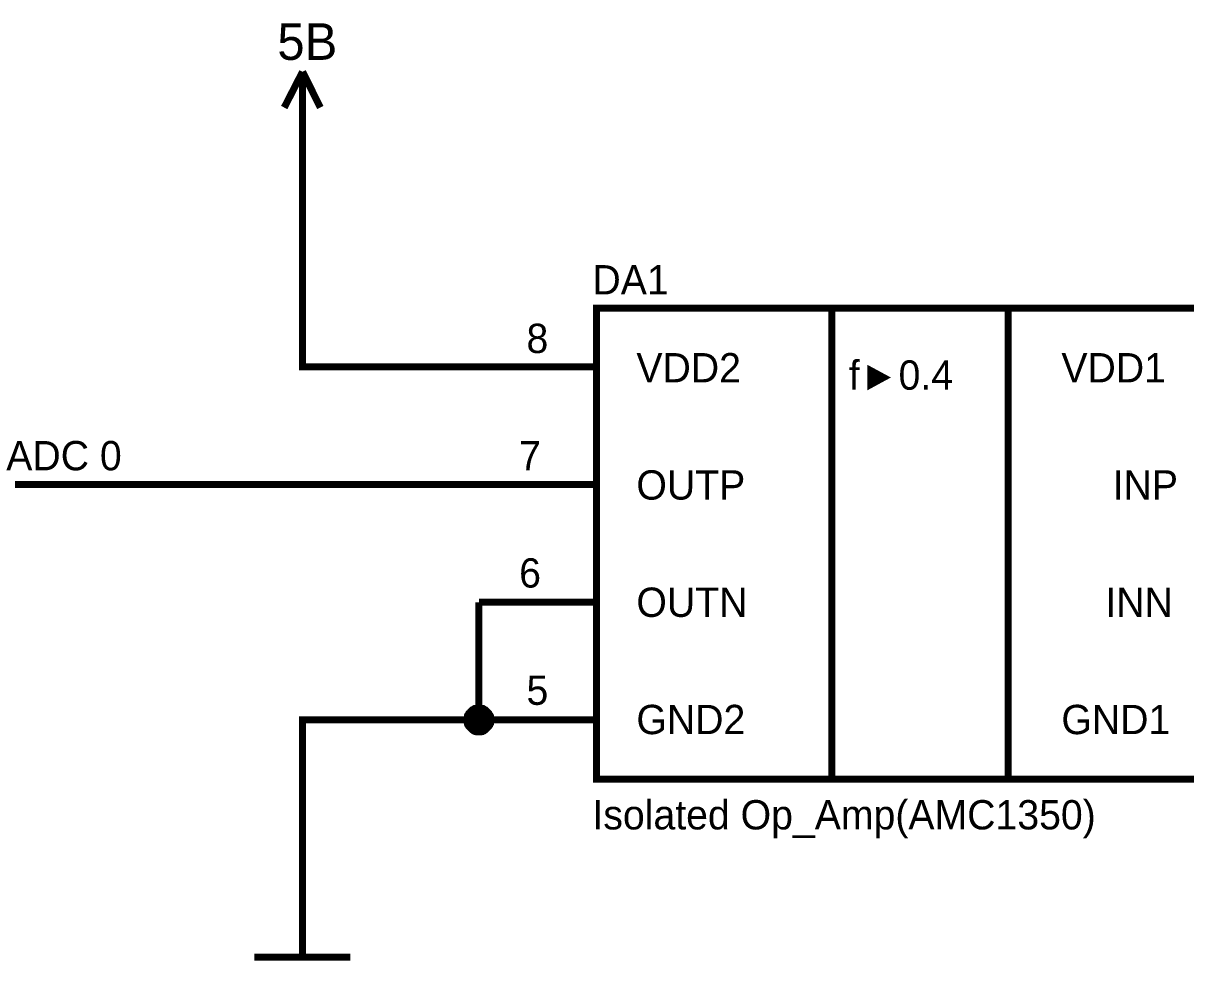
# Model space of a CAD drawing. Header units: millimetres. Extents: x 0 to 567, y 0 to 399.
# Drawn here: x 405.62 to 455, y 312.26 to 352.08 of the extents above; entities that cross this region are included whole.
import ezdxf

# ---------------------------------------------------------------- set-up
doc = ezdxf.new("R2010")
doc.units = ezdxf.units.MM
doc.layers.add('Sheet', color=255, linetype='Continuous')

msp = doc.modelspace()

# ---------------------------------------------------------------- linework, layer by layer
at = {"layer": 'Sheet'}
for points, const_width in [([(417.482, 350.022), (416.704, 348.504)], 0.3), ([(417.482, 350.022), (418.24, 348.504)], 0.3), ([(417.482, 347.493), (417.482, 350.022)], 0.3), ([(424.971, 337.492), (417.482, 337.492), (417.482, 347.493), (417.482, 347.493)], 0.3), ([(429.97, 337.492), (424.971, 337.492)], 0.3), ([(424.971, 332.492), (399.976, 332.492)], 0.3), ([(429.97, 332.492), (424.971, 332.492)], 0.3), ([(417.482, 317.491), (417.482, 322.491), (424.971, 322.491), (424.971, 327.491)], 0.3), ([(429.97, 327.491), (424.971, 327.491)], 0.3), ([(424.465, 322.491), (424.465, 322.511), (424.465, 322.55), (424.465, 322.569), (424.484, 322.588), (424.484, 322.608), (424.484, 322.647), (424.504, 322.666), (424.504, 322.686), (424.523, 322.705), (424.523, 322.725), (424.543, 322.744), (424.562, 322.764), (424.562, 322.783), (424.582, 322.802), (424.601, 322.822), (424.62, 322.841), (424.64, 322.861), (424.659, 322.88), (424.679, 322.9), (424.698, 322.9), (424.718, 322.919), (424.737, 322.939), (424.757, 322.939), (424.776, 322.958), (424.796, 322.958), (424.815, 322.978), (424.854, 322.978), (424.873, 322.978), (424.893, 322.997), (424.912, 322.997), (424.951, 322.997), (424.971, 322.997)], 0.3), ([(424.465, 322.491), (424.465, 322.511), (424.465, 322.55), (424.465, 322.569), (424.484, 322.588), (424.484, 322.608), (424.484, 322.647), (424.504, 322.666), (424.504, 322.686), (424.523, 322.705), (424.523, 322.725), (424.543, 322.744), (424.562, 322.764), (424.562, 322.783), (424.582, 322.802), (424.601, 322.822), (424.62, 322.841), (424.64, 322.861), (424.659, 322.88), (424.679, 322.9), (424.698, 322.9), (424.718, 322.919), (424.737, 322.939), (424.757, 322.939), (424.776, 322.958), (424.796, 322.958), (424.815, 322.978), (424.854, 322.978), (424.873, 322.978), (424.893, 322.997), (424.912, 322.997), (424.951, 322.997), (424.971, 322.997)], 0.3), ([(424.465, 322.491), (424.465, 322.511), (424.465, 322.55), (424.465, 322.569), (424.484, 322.588), (424.484, 322.608), (424.484, 322.647), (424.504, 322.666), (424.504, 322.686), (424.523, 322.705), (424.523, 322.725), (424.543, 322.744), (424.562, 322.764), (424.562, 322.783), (424.582, 322.802), (424.601, 322.822), (424.62, 322.841), (424.64, 322.861), (424.659, 322.88), (424.679, 322.9), (424.698, 322.9), (424.718, 322.919), (424.737, 322.939), (424.757, 322.939), (424.776, 322.958), (424.796, 322.958), (424.815, 322.978), (424.854, 322.978), (424.873, 322.978), (424.893, 322.997), (424.912, 322.997), (424.951, 322.997), (424.971, 322.997)], 0.3), ([(424.465, 322.491), (424.465, 322.511), (424.465, 322.55), (424.465, 322.569), (424.484, 322.588), (424.484, 322.608), (424.484, 322.647), (424.504, 322.666), (424.504, 322.686), (424.523, 322.705), (424.523, 322.725), (424.543, 322.744), (424.562, 322.764), (424.562, 322.783), (424.582, 322.802), (424.601, 322.822), (424.62, 322.841), (424.64, 322.861), (424.659, 322.88), (424.679, 322.9), (424.698, 322.9), (424.718, 322.919), (424.737, 322.939), (424.757, 322.939), (424.776, 322.958), (424.796, 322.958), (424.815, 322.978), (424.854, 322.978), (424.873, 322.978), (424.893, 322.997), (424.912, 322.997), (424.951, 322.997), (424.971, 322.997)], 0.3), ([(424.465, 322.491), (424.465, 322.511), (424.465, 322.55), (424.465, 322.569), (424.484, 322.588), (424.484, 322.608), (424.484, 322.647), (424.504, 322.666), (424.504, 322.686), (424.523, 322.705), (424.523, 322.725), (424.543, 322.744), (424.562, 322.764), (424.562, 322.783), (424.582, 322.802), (424.601, 322.822), (424.62, 322.841), (424.64, 322.861), (424.659, 322.88), (424.679, 322.9), (424.698, 322.9), (424.718, 322.919), (424.737, 322.939), (424.757, 322.939), (424.776, 322.958), (424.796, 322.958), (424.815, 322.978), (424.854, 322.978), (424.873, 322.978), (424.893, 322.997), (424.912, 322.997), (424.951, 322.997), (424.971, 322.997)], 0.3), ([(424.465, 322.491), (424.465, 322.511), (424.465, 322.55), (424.465, 322.569), (424.484, 322.588), (424.484, 322.608), (424.484, 322.647), (424.504, 322.666), (424.504, 322.686), (424.523, 322.705), (424.523, 322.725), (424.543, 322.744), (424.562, 322.764), (424.562, 322.783), (424.582, 322.802), (424.601, 322.822), (424.62, 322.841), (424.64, 322.861), (424.659, 322.88), (424.679, 322.9), (424.698, 322.9), (424.718, 322.919), (424.737, 322.939), (424.757, 322.939), (424.776, 322.958), (424.796, 322.958), (424.815, 322.978), (424.854, 322.978), (424.873, 322.978), (424.893, 322.997), (424.912, 322.997), (424.951, 322.997), (424.971, 322.997)], 0.0991), ([(424.465, 322.491), (424.465, 322.511), (424.465, 322.55), (424.465, 322.569), (424.484, 322.588), (424.484, 322.608), (424.484, 322.647), (424.504, 322.666), (424.504, 322.686), (424.523, 322.705), (424.523, 322.725), (424.543, 322.744), (424.562, 322.764), (424.562, 322.783), (424.582, 322.802), (424.601, 322.822), (424.62, 322.841), (424.64, 322.861), (424.659, 322.88), (424.679, 322.9), (424.698, 322.9), (424.718, 322.919), (424.737, 322.939), (424.757, 322.939), (424.776, 322.958), (424.796, 322.958), (424.815, 322.978), (424.854, 322.978), (424.873, 322.978), (424.893, 322.997), (424.912, 322.997), (424.951, 322.997), (424.971, 322.997)], 0.0991), ([(424.465, 322.491), (424.465, 322.511), (424.465, 322.55), (424.465, 322.569), (424.484, 322.588), (424.484, 322.608), (424.484, 322.647), (424.504, 322.666), (424.504, 322.686), (424.523, 322.705), (424.523, 322.725), (424.543, 322.744), (424.562, 322.764), (424.562, 322.783), (424.582, 322.802), (424.601, 322.822), (424.62, 322.841), (424.64, 322.861), (424.659, 322.88), (424.679, 322.9), (424.698, 322.9), (424.718, 322.919), (424.737, 322.939), (424.757, 322.939), (424.776, 322.958), (424.796, 322.958), (424.815, 322.978), (424.854, 322.978), (424.873, 322.978), (424.893, 322.997), (424.912, 322.997), (424.951, 322.997), (424.971, 322.997)], 0.0991), ([(424.465, 322.491), (424.465, 322.511), (424.465, 322.55), (424.465, 322.569), (424.484, 322.588), (424.484, 322.608), (424.484, 322.647), (424.504, 322.666), (424.504, 322.686), (424.523, 322.705), (424.523, 322.725), (424.543, 322.744), (424.562, 322.764), (424.562, 322.783), (424.582, 322.802), (424.601, 322.822), (424.62, 322.841), (424.64, 322.861), (424.659, 322.88), (424.679, 322.9), (424.698, 322.9), (424.718, 322.919), (424.737, 322.939), (424.757, 322.939), (424.776, 322.958), (424.796, 322.958), (424.815, 322.978), (424.854, 322.978), (424.873, 322.978), (424.893, 322.997), (424.912, 322.997), (424.951, 322.997), (424.971, 322.997)], 0.0991), ([(424.465, 322.491), (424.465, 322.511), (424.465, 322.55), (424.465, 322.569), (424.484, 322.588), (424.484, 322.608), (424.484, 322.647), (424.504, 322.666), (424.504, 322.686), (424.523, 322.705), (424.523, 322.725), (424.543, 322.744), (424.562, 322.764), (424.562, 322.783), (424.582, 322.802), (424.601, 322.822), (424.62, 322.841), (424.64, 322.861), (424.659, 322.88), (424.679, 322.9), (424.698, 322.9), (424.718, 322.919), (424.737, 322.939), (424.757, 322.939), (424.776, 322.958), (424.796, 322.958), (424.815, 322.978), (424.854, 322.978), (424.873, 322.978), (424.893, 322.997), (424.912, 322.997), (424.951, 322.997), (424.971, 322.997)], 0.0991), ([(424.971, 322.997), (424.971, 322.997)], 0.3), ([(424.971, 322.997), (424.99, 322.997), (425.029, 322.997), (425.048, 322.997), (425.068, 322.978), (425.087, 322.978), (425.126, 322.978), (425.146, 322.958), (425.165, 322.958), (425.185, 322.939), (425.204, 322.939), (425.223, 322.919), (425.243, 322.9), (425.262, 322.9), (425.282, 322.88), (425.301, 322.861), (425.321, 322.841), (425.34, 322.822), (425.36, 322.802), (425.379, 322.783), (425.379, 322.764), (425.399, 322.744), (425.418, 322.725), (425.418, 322.705), (425.437, 322.686), (425.437, 322.666), (425.457, 322.647), (425.457, 322.608), (425.457, 322.588), (425.476, 322.569), (425.476, 322.55), (425.476, 322.511), (425.476, 322.491)], 0.3), ([(424.971, 322.997), (424.971, 322.997)], 0.3), ([(424.971, 322.997), (424.99, 322.997), (425.029, 322.997), (425.048, 322.997), (425.068, 322.978), (425.087, 322.978), (425.126, 322.978), (425.146, 322.958), (425.165, 322.958), (425.185, 322.939), (425.204, 322.939), (425.223, 322.919), (425.243, 322.9), (425.262, 322.9), (425.282, 322.88), (425.301, 322.861), (425.321, 322.841), (425.34, 322.822), (425.36, 322.802), (425.379, 322.783), (425.379, 322.764), (425.399, 322.744), (425.418, 322.725), (425.418, 322.705), (425.437, 322.686), (425.437, 322.666), (425.457, 322.647), (425.457, 322.608), (425.457, 322.588), (425.476, 322.569), (425.476, 322.55), (425.476, 322.511), (425.476, 322.491)], 0.3), ([(424.971, 322.997), (424.971, 322.997)], 0.3), ([(424.971, 322.997), (424.99, 322.997), (425.029, 322.997), (425.048, 322.997), (425.068, 322.978), (425.087, 322.978), (425.126, 322.978), (425.146, 322.958), (425.165, 322.958), (425.185, 322.939), (425.204, 322.939), (425.223, 322.919), (425.243, 322.9), (425.262, 322.9), (425.282, 322.88), (425.301, 322.861), (425.321, 322.841), (425.34, 322.822), (425.36, 322.802), (425.379, 322.783), (425.379, 322.764), (425.399, 322.744), (425.418, 322.725), (425.418, 322.705), (425.437, 322.686), (425.437, 322.666), (425.457, 322.647), (425.457, 322.608), (425.457, 322.588), (425.476, 322.569), (425.476, 322.55), (425.476, 322.511), (425.476, 322.491)], 0.3), ([(424.971, 322.997), (424.971, 322.997)], 0.3), ([(424.971, 322.997), (424.99, 322.997), (425.029, 322.997), (425.048, 322.997), (425.068, 322.978), (425.087, 322.978), (425.126, 322.978), (425.146, 322.958), (425.165, 322.958), (425.185, 322.939), (425.204, 322.939), (425.223, 322.919), (425.243, 322.9), (425.262, 322.9), (425.282, 322.88), (425.301, 322.861), (425.321, 322.841), (425.34, 322.822), (425.36, 322.802), (425.379, 322.783), (425.379, 322.764), (425.399, 322.744), (425.418, 322.725), (425.418, 322.705), (425.437, 322.686), (425.437, 322.666), (425.457, 322.647), (425.457, 322.608), (425.457, 322.588), (425.476, 322.569), (425.476, 322.55), (425.476, 322.511), (425.476, 322.491)], 0.3), ([(424.971, 322.997), (424.971, 322.997)], 0.3), ([(424.971, 322.997), (424.99, 322.997), (425.029, 322.997), (425.048, 322.997), (425.068, 322.978), (425.087, 322.978), (425.126, 322.978), (425.146, 322.958), (425.165, 322.958), (425.185, 322.939), (425.204, 322.939), (425.223, 322.919), (425.243, 322.9), (425.262, 322.9), (425.282, 322.88), (425.301, 322.861), (425.321, 322.841), (425.34, 322.822), (425.36, 322.802), (425.379, 322.783), (425.379, 322.764), (425.399, 322.744), (425.418, 322.725), (425.418, 322.705), (425.437, 322.686), (425.437, 322.666), (425.457, 322.647), (425.457, 322.608), (425.457, 322.588), (425.476, 322.569), (425.476, 322.55), (425.476, 322.511), (425.476, 322.491)], 0.3), ([(424.971, 322.997), (424.971, 322.997)], 0.0991), ([(424.971, 322.997), (424.99, 322.997), (425.029, 322.997), (425.048, 322.997), (425.068, 322.978), (425.087, 322.978), (425.126, 322.978), (425.146, 322.958), (425.165, 322.958), (425.185, 322.939), (425.204, 322.939), (425.223, 322.919), (425.243, 322.9), (425.262, 322.9), (425.282, 322.88), (425.301, 322.861), (425.321, 322.841), (425.34, 322.822), (425.36, 322.802), (425.379, 322.783), (425.379, 322.764), (425.399, 322.744), (425.418, 322.725), (425.418, 322.705), (425.437, 322.686), (425.437, 322.666), (425.457, 322.647), (425.457, 322.608), (425.457, 322.588), (425.476, 322.569), (425.476, 322.55), (425.476, 322.511), (425.476, 322.491)], 0.0991), ([(424.971, 322.997), (424.971, 322.997)], 0.0991), ([(424.971, 322.997), (424.99, 322.997), (425.029, 322.997), (425.048, 322.997), (425.068, 322.978), (425.087, 322.978), (425.126, 322.978), (425.146, 322.958), (425.165, 322.958), (425.185, 322.939), (425.204, 322.939), (425.223, 322.919), (425.243, 322.9), (425.262, 322.9), (425.282, 322.88), (425.301, 322.861), (425.321, 322.841), (425.34, 322.822), (425.36, 322.802), (425.379, 322.783), (425.379, 322.764), (425.399, 322.744), (425.418, 322.725), (425.418, 322.705), (425.437, 322.686), (425.437, 322.666), (425.457, 322.647), (425.457, 322.608), (425.457, 322.588), (425.476, 322.569), (425.476, 322.55), (425.476, 322.511), (425.476, 322.491)], 0.0991), ([(424.971, 322.997), (424.971, 322.997)], 0.0991), ([(424.971, 322.997), (424.99, 322.997), (425.029, 322.997), (425.048, 322.997), (425.068, 322.978), (425.087, 322.978), (425.126, 322.978), (425.146, 322.958), (425.165, 322.958), (425.185, 322.939), (425.204, 322.939), (425.223, 322.919), (425.243, 322.9), (425.262, 322.9), (425.282, 322.88), (425.301, 322.861), (425.321, 322.841), (425.34, 322.822), (425.36, 322.802), (425.379, 322.783), (425.379, 322.764), (425.399, 322.744), (425.418, 322.725), (425.418, 322.705), (425.437, 322.686), (425.437, 322.666), (425.457, 322.647), (425.457, 322.608), (425.457, 322.588), (425.476, 322.569), (425.476, 322.55), (425.476, 322.511), (425.476, 322.491)], 0.0991), ([(424.971, 322.997), (424.971, 322.997)], 0.0991), ([(424.971, 322.997), (424.99, 322.997), (425.029, 322.997), (425.048, 322.997), (425.068, 322.978), (425.087, 322.978), (425.126, 322.978), (425.146, 322.958), (425.165, 322.958), (425.185, 322.939), (425.204, 322.939), (425.223, 322.919), (425.243, 322.9), (425.262, 322.9), (425.282, 322.88), (425.301, 322.861), (425.321, 322.841), (425.34, 322.822), (425.36, 322.802), (425.379, 322.783), (425.379, 322.764), (425.399, 322.744), (425.418, 322.725), (425.418, 322.705), (425.437, 322.686), (425.437, 322.666), (425.457, 322.647), (425.457, 322.608), (425.457, 322.588), (425.476, 322.569), (425.476, 322.55), (425.476, 322.511), (425.476, 322.491)], 0.0991), ([(424.971, 322.997), (424.971, 322.997)], 0.0991), ([(424.971, 322.997), (424.99, 322.997), (425.029, 322.997), (425.048, 322.997), (425.068, 322.978), (425.087, 322.978), (425.126, 322.978), (425.146, 322.958), (425.165, 322.958), (425.185, 322.939), (425.204, 322.939), (425.223, 322.919), (425.243, 322.9), (425.262, 322.9), (425.282, 322.88), (425.301, 322.861), (425.321, 322.841), (425.34, 322.822), (425.36, 322.802), (425.379, 322.783), (425.379, 322.764), (425.399, 322.744), (425.418, 322.725), (425.418, 322.705), (425.437, 322.686), (425.437, 322.666), (425.457, 322.647), (425.457, 322.608), (425.457, 322.588), (425.476, 322.569), (425.476, 322.55), (425.476, 322.511), (425.476, 322.491)], 0.0991), ([(424.971, 321.985), (424.951, 321.985), (424.912, 321.985), (424.893, 321.985), (424.873, 322.005), (424.854, 322.005), (424.815, 322.005), (424.796, 322.024), (424.776, 322.024), (424.757, 322.044), (424.737, 322.044), (424.718, 322.063), (424.698, 322.083), (424.679, 322.083), (424.659, 322.102), (424.64, 322.121), (424.62, 322.141), (424.601, 322.16), (424.582, 322.18), (424.562, 322.199), (424.562, 322.219), (424.543, 322.238), (424.523, 322.258), (424.523, 322.277), (424.504, 322.297), (424.504, 322.316), (424.484, 322.335), (424.484, 322.374), (424.484, 322.394), (424.465, 322.413), (424.465, 322.433), (424.465, 322.472), (424.465, 322.491)], 0.3), ([(424.465, 322.491), (424.465, 322.491)], 0.3), ([(424.971, 321.985), (424.951, 321.985), (424.912, 321.985), (424.893, 321.985), (424.873, 322.005), (424.854, 322.005), (424.815, 322.005), (424.796, 322.024), (424.776, 322.024), (424.757, 322.044), (424.737, 322.044), (424.718, 322.063), (424.698, 322.083), (424.679, 322.083), (424.659, 322.102), (424.64, 322.121), (424.62, 322.141), (424.601, 322.16), (424.582, 322.18), (424.562, 322.199), (424.562, 322.219), (424.543, 322.238), (424.523, 322.258), (424.523, 322.277), (424.504, 322.297), (424.504, 322.316), (424.484, 322.335), (424.484, 322.374), (424.484, 322.394), (424.465, 322.413), (424.465, 322.433), (424.465, 322.472), (424.465, 322.491)], 0.3), ([(424.465, 322.491), (424.465, 322.491)], 0.3), ([(424.971, 321.985), (424.951, 321.985), (424.912, 321.985), (424.893, 321.985), (424.873, 322.005), (424.854, 322.005), (424.815, 322.005), (424.796, 322.024), (424.776, 322.024), (424.757, 322.044), (424.737, 322.044), (424.718, 322.063), (424.698, 322.083), (424.679, 322.083), (424.659, 322.102), (424.64, 322.121), (424.62, 322.141), (424.601, 322.16), (424.582, 322.18), (424.562, 322.199), (424.562, 322.219), (424.543, 322.238), (424.523, 322.258), (424.523, 322.277), (424.504, 322.297), (424.504, 322.316), (424.484, 322.335), (424.484, 322.374), (424.484, 322.394), (424.465, 322.413), (424.465, 322.433), (424.465, 322.472), (424.465, 322.491)], 0.3), ([(424.465, 322.491), (424.465, 322.491)], 0.3), ([(424.971, 321.985), (424.951, 321.985), (424.912, 321.985), (424.893, 321.985), (424.873, 322.005), (424.854, 322.005), (424.815, 322.005), (424.796, 322.024), (424.776, 322.024), (424.757, 322.044), (424.737, 322.044), (424.718, 322.063), (424.698, 322.083), (424.679, 322.083), (424.659, 322.102), (424.64, 322.121), (424.62, 322.141), (424.601, 322.16), (424.582, 322.18), (424.562, 322.199), (424.562, 322.219), (424.543, 322.238), (424.523, 322.258), (424.523, 322.277), (424.504, 322.297), (424.504, 322.316), (424.484, 322.335), (424.484, 322.374), (424.484, 322.394), (424.465, 322.413), (424.465, 322.433), (424.465, 322.472), (424.465, 322.491)], 0.3), ([(424.465, 322.491), (424.465, 322.491)], 0.3), ([(424.971, 321.985), (424.951, 321.985), (424.912, 321.985), (424.893, 321.985), (424.873, 322.005), (424.854, 322.005), (424.815, 322.005), (424.796, 322.024), (424.776, 322.024), (424.757, 322.044), (424.737, 322.044), (424.718, 322.063), (424.698, 322.083), (424.679, 322.083), (424.659, 322.102), (424.64, 322.121), (424.62, 322.141), (424.601, 322.16), (424.582, 322.18), (424.562, 322.199), (424.562, 322.219), (424.543, 322.238), (424.523, 322.258), (424.523, 322.277), (424.504, 322.297), (424.504, 322.316), (424.484, 322.335), (424.484, 322.374), (424.484, 322.394), (424.465, 322.413), (424.465, 322.433), (424.465, 322.472), (424.465, 322.491)], 0.3), ([(424.465, 322.491), (424.465, 322.491)], 0.3), ([(424.971, 321.985), (424.951, 321.985), (424.912, 321.985), (424.893, 321.985), (424.873, 322.005), (424.854, 322.005), (424.815, 322.005), (424.796, 322.024), (424.776, 322.024), (424.757, 322.044), (424.737, 322.044), (424.718, 322.063), (424.698, 322.083), (424.679, 322.083), (424.659, 322.102), (424.64, 322.121), (424.62, 322.141), (424.601, 322.16), (424.582, 322.18), (424.562, 322.199), (424.562, 322.219), (424.543, 322.238), (424.523, 322.258), (424.523, 322.277), (424.504, 322.297), (424.504, 322.316), (424.484, 322.335), (424.484, 322.374), (424.484, 322.394), (424.465, 322.413), (424.465, 322.433), (424.465, 322.472), (424.465, 322.491)], 0.0991), ([(424.465, 322.491), (424.465, 322.491)], 0.0991), ([(424.971, 321.985), (424.951, 321.985), (424.912, 321.985), (424.893, 321.985), (424.873, 322.005), (424.854, 322.005), (424.815, 322.005), (424.796, 322.024), (424.776, 322.024), (424.757, 322.044), (424.737, 322.044), (424.718, 322.063), (424.698, 322.083), (424.679, 322.083), (424.659, 322.102), (424.64, 322.121), (424.62, 322.141), (424.601, 322.16), (424.582, 322.18), (424.562, 322.199), (424.562, 322.219), (424.543, 322.238), (424.523, 322.258), (424.523, 322.277), (424.504, 322.297), (424.504, 322.316), (424.484, 322.335), (424.484, 322.374), (424.484, 322.394), (424.465, 322.413), (424.465, 322.433), (424.465, 322.472), (424.465, 322.491)], 0.0991), ([(424.465, 322.491), (424.465, 322.491)], 0.0991), ([(424.971, 321.985), (424.951, 321.985), (424.912, 321.985), (424.893, 321.985), (424.873, 322.005), (424.854, 322.005), (424.815, 322.005), (424.796, 322.024), (424.776, 322.024), (424.757, 322.044), (424.737, 322.044), (424.718, 322.063), (424.698, 322.083), (424.679, 322.083), (424.659, 322.102), (424.64, 322.121), (424.62, 322.141), (424.601, 322.16), (424.582, 322.18), (424.562, 322.199), (424.562, 322.219), (424.543, 322.238), (424.523, 322.258), (424.523, 322.277), (424.504, 322.297), (424.504, 322.316), (424.484, 322.335), (424.484, 322.374), (424.484, 322.394), (424.465, 322.413), (424.465, 322.433), (424.465, 322.472), (424.465, 322.491)], 0.0991), ([(424.465, 322.491), (424.465, 322.491)], 0.0991), ([(424.971, 321.985), (424.951, 321.985), (424.912, 321.985), (424.893, 321.985), (424.873, 322.005), (424.854, 322.005), (424.815, 322.005), (424.796, 322.024), (424.776, 322.024), (424.757, 322.044), (424.737, 322.044), (424.718, 322.063), (424.698, 322.083), (424.679, 322.083), (424.659, 322.102), (424.64, 322.121), (424.62, 322.141), (424.601, 322.16), (424.582, 322.18), (424.562, 322.199), (424.562, 322.219), (424.543, 322.238), (424.523, 322.258), (424.523, 322.277), (424.504, 322.297), (424.504, 322.316), (424.484, 322.335), (424.484, 322.374), (424.484, 322.394), (424.465, 322.413), (424.465, 322.433), (424.465, 322.472), (424.465, 322.491)], 0.0991), ([(424.465, 322.491), (424.465, 322.491)], 0.0991), ([(424.971, 321.985), (424.951, 321.985), (424.912, 321.985), (424.893, 321.985), (424.873, 322.005), (424.854, 322.005), (424.815, 322.005), (424.796, 322.024), (424.776, 322.024), (424.757, 322.044), (424.737, 322.044), (424.718, 322.063), (424.698, 322.083), (424.679, 322.083), (424.659, 322.102), (424.64, 322.121), (424.62, 322.141), (424.601, 322.16), (424.582, 322.18), (424.562, 322.199), (424.562, 322.219), (424.543, 322.238), (424.523, 322.258), (424.523, 322.277), (424.504, 322.297), (424.504, 322.316), (424.484, 322.335), (424.484, 322.374), (424.484, 322.394), (424.465, 322.413), (424.465, 322.433), (424.465, 322.472), (424.465, 322.491)], 0.0991), ([(424.465, 322.491), (424.465, 322.491)], 0.0991), ([(425.476, 322.491), (425.476, 322.472), (425.476, 322.433), (425.476, 322.413), (425.457, 322.394), (425.457, 322.374), (425.457, 322.335), (425.437, 322.316), (425.437, 322.297), (425.418, 322.277), (425.418, 322.258), (425.399, 322.238), (425.379, 322.219), (425.379, 322.199), (425.36, 322.18), (425.34, 322.16), (425.321, 322.141), (425.301, 322.121), (425.282, 322.102), (425.262, 322.083), (425.243, 322.083), (425.223, 322.063), (425.204, 322.044), (425.185, 322.044), (425.165, 322.024), (425.146, 322.024), (425.126, 322.005), (425.087, 322.005), (425.068, 322.005), (425.048, 321.985), (425.029, 321.985), (424.99, 321.985), (424.971, 321.985)], 0.3), ([(429.97, 322.491), (424.971, 322.491)], 0.3), ([(425.476, 322.491), (425.476, 322.472), (425.476, 322.433), (425.476, 322.413), (425.457, 322.394), (425.457, 322.374), (425.457, 322.335), (425.437, 322.316), (425.437, 322.297), (425.418, 322.277), (425.418, 322.258), (425.399, 322.238), (425.379, 322.219), (425.379, 322.199), (425.36, 322.18), (425.34, 322.16), (425.321, 322.141), (425.301, 322.121), (425.282, 322.102), (425.262, 322.083), (425.243, 322.083), (425.223, 322.063), (425.204, 322.044), (425.185, 322.044), (425.165, 322.024), (425.146, 322.024), (425.126, 322.005), (425.087, 322.005), (425.068, 322.005), (425.048, 321.985), (425.029, 321.985), (424.99, 321.985), (424.971, 321.985)], 0.3), ([(425.476, 322.491), (425.476, 322.472), (425.476, 322.433), (425.476, 322.413), (425.457, 322.394), (425.457, 322.374), (425.457, 322.335), (425.437, 322.316), (425.437, 322.297), (425.418, 322.277), (425.418, 322.258), (425.399, 322.238), (425.379, 322.219), (425.379, 322.199), (425.36, 322.18), (425.34, 322.16), (425.321, 322.141), (425.301, 322.121), (425.282, 322.102), (425.262, 322.083), (425.243, 322.083), (425.223, 322.063), (425.204, 322.044), (425.185, 322.044), (425.165, 322.024), (425.146, 322.024), (425.126, 322.005), (425.087, 322.005), (425.068, 322.005), (425.048, 321.985), (425.029, 321.985), (424.99, 321.985), (424.971, 321.985)], 0.3), ([(425.476, 322.491), (425.476, 322.472), (425.476, 322.433), (425.476, 322.413), (425.457, 322.394), (425.457, 322.374), (425.457, 322.335), (425.437, 322.316), (425.437, 322.297), (425.418, 322.277), (425.418, 322.258), (425.399, 322.238), (425.379, 322.219), (425.379, 322.199), (425.36, 322.18), (425.34, 322.16), (425.321, 322.141), (425.301, 322.121), (425.282, 322.102), (425.262, 322.083), (425.243, 322.083), (425.223, 322.063), (425.204, 322.044), (425.185, 322.044), (425.165, 322.024), (425.146, 322.024), (425.126, 322.005), (425.087, 322.005), (425.068, 322.005), (425.048, 321.985), (425.029, 321.985), (424.99, 321.985), (424.971, 321.985)], 0.3), ([(425.476, 322.491), (425.476, 322.472), (425.476, 322.433), (425.476, 322.413), (425.457, 322.394), (425.457, 322.374), (425.457, 322.335), (425.437, 322.316), (425.437, 322.297), (425.418, 322.277), (425.418, 322.258), (425.399, 322.238), (425.379, 322.219), (425.379, 322.199), (425.36, 322.18), (425.34, 322.16), (425.321, 322.141), (425.301, 322.121), (425.282, 322.102), (425.262, 322.083), (425.243, 322.083), (425.223, 322.063), (425.204, 322.044), (425.185, 322.044), (425.165, 322.024), (425.146, 322.024), (425.126, 322.005), (425.087, 322.005), (425.068, 322.005), (425.048, 321.985), (425.029, 321.985), (424.99, 321.985), (424.971, 321.985)], 0.3), ([(425.476, 322.491), (425.476, 322.472), (425.476, 322.433), (425.476, 322.413), (425.457, 322.394), (425.457, 322.374), (425.457, 322.335), (425.437, 322.316), (425.437, 322.297), (425.418, 322.277), (425.418, 322.258), (425.399, 322.238), (425.379, 322.219), (425.379, 322.199), (425.36, 322.18), (425.34, 322.16), (425.321, 322.141), (425.301, 322.121), (425.282, 322.102), (425.262, 322.083), (425.243, 322.083), (425.223, 322.063), (425.204, 322.044), (425.185, 322.044), (425.165, 322.024), (425.146, 322.024), (425.126, 322.005), (425.087, 322.005), (425.068, 322.005), (425.048, 321.985), (425.029, 321.985), (424.99, 321.985), (424.971, 321.985)], 0.0991), ([(425.476, 322.491), (425.476, 322.472), (425.476, 322.433), (425.476, 322.413), (425.457, 322.394), (425.457, 322.374), (425.457, 322.335), (425.437, 322.316), (425.437, 322.297), (425.418, 322.277), (425.418, 322.258), (425.399, 322.238), (425.379, 322.219), (425.379, 322.199), (425.36, 322.18), (425.34, 322.16), (425.321, 322.141), (425.301, 322.121), (425.282, 322.102), (425.262, 322.083), (425.243, 322.083), (425.223, 322.063), (425.204, 322.044), (425.185, 322.044), (425.165, 322.024), (425.146, 322.024), (425.126, 322.005), (425.087, 322.005), (425.068, 322.005), (425.048, 321.985), (425.029, 321.985), (424.99, 321.985), (424.971, 321.985)], 0.0991), ([(425.476, 322.491), (425.476, 322.472), (425.476, 322.433), (425.476, 322.413), (425.457, 322.394), (425.457, 322.374), (425.457, 322.335), (425.437, 322.316), (425.437, 322.297), (425.418, 322.277), (425.418, 322.258), (425.399, 322.238), (425.379, 322.219), (425.379, 322.199), (425.36, 322.18), (425.34, 322.16), (425.321, 322.141), (425.301, 322.121), (425.282, 322.102), (425.262, 322.083), (425.243, 322.083), (425.223, 322.063), (425.204, 322.044), (425.185, 322.044), (425.165, 322.024), (425.146, 322.024), (425.126, 322.005), (425.087, 322.005), (425.068, 322.005), (425.048, 321.985), (425.029, 321.985), (424.99, 321.985), (424.971, 321.985)], 0.0991), ([(425.476, 322.491), (425.476, 322.472), (425.476, 322.433), (425.476, 322.413), (425.457, 322.394), (425.457, 322.374), (425.457, 322.335), (425.437, 322.316), (425.437, 322.297), (425.418, 322.277), (425.418, 322.258), (425.399, 322.238), (425.379, 322.219), (425.379, 322.199), (425.36, 322.18), (425.34, 322.16), (425.321, 322.141), (425.301, 322.121), (425.282, 322.102), (425.262, 322.083), (425.243, 322.083), (425.223, 322.063), (425.204, 322.044), (425.185, 322.044), (425.165, 322.024), (425.146, 322.024), (425.126, 322.005), (425.087, 322.005), (425.068, 322.005), (425.048, 321.985), (425.029, 321.985), (424.99, 321.985), (424.971, 321.985)], 0.0991), ([(425.476, 322.491), (425.476, 322.472), (425.476, 322.433), (425.476, 322.413), (425.457, 322.394), (425.457, 322.374), (425.457, 322.335), (425.437, 322.316), (425.437, 322.297), (425.418, 322.277), (425.418, 322.258), (425.399, 322.238), (425.379, 322.219), (425.379, 322.199), (425.36, 322.18), (425.34, 322.16), (425.321, 322.141), (425.301, 322.121), (425.282, 322.102), (425.262, 322.083), (425.243, 322.083), (425.223, 322.063), (425.204, 322.044), (425.185, 322.044), (425.165, 322.024), (425.146, 322.024), (425.126, 322.005), (425.087, 322.005), (425.068, 322.005), (425.048, 321.985), (425.029, 321.985), (424.99, 321.985), (424.971, 321.985)], 0.0991), ([(425.476, 322.491), (425.476, 322.491), (425.476, 322.491), (425.476, 322.491), (425.476, 322.491), (425.476, 322.491), (425.476, 322.491), (425.476, 322.491), (425.476, 322.491), (425.476, 322.491), (425.476, 322.491), (425.476, 322.491), (425.476, 322.491), (425.476, 322.491), (425.476, 322.491), (425.476, 322.491), (425.476, 322.491), (425.476, 322.491), (425.476, 322.491), (425.476, 322.491), (425.476, 322.491), (425.476, 322.491), (425.476, 322.491), (425.476, 322.491), (425.476, 322.491), (425.476, 322.491), (425.476, 322.491), (425.476, 322.491), (425.476, 322.491), (425.476, 322.491), (425.476, 322.491), (425.476, 322.491), (425.476, 322.491)], 0.3), ([(425.476, 322.491), (425.476, 322.491)], 0.3), ([(425.476, 322.491), (425.476, 322.491), (425.476, 322.491), (425.476, 322.491), (425.476, 322.491), (425.476, 322.491), (425.476, 322.491), (425.476, 322.491), (425.476, 322.491), (425.476, 322.491), (425.476, 322.491), (425.476, 322.491), (425.476, 322.491), (425.476, 322.491), (425.476, 322.491), (425.476, 322.491), (425.476, 322.491), (425.476, 322.491), (425.476, 322.491), (425.476, 322.491), (425.476, 322.491), (425.476, 322.491), (425.476, 322.491), (425.476, 322.491), (425.476, 322.491), (425.476, 322.491), (425.476, 322.491), (425.476, 322.491), (425.476, 322.491), (425.476, 322.491), (425.476, 322.491), (425.476, 322.491), (425.476, 322.491)], 0.3), ([(425.476, 322.491), (425.476, 322.491)], 0.3), ([(425.476, 322.491), (425.476, 322.491), (425.476, 322.491), (425.476, 322.491), (425.476, 322.491), (425.476, 322.491), (425.476, 322.491), (425.476, 322.491), (425.476, 322.491), (425.476, 322.491), (425.476, 322.491), (425.476, 322.491), (425.476, 322.491), (425.476, 322.491), (425.476, 322.491), (425.476, 322.491), (425.476, 322.491), (425.476, 322.491), (425.476, 322.491), (425.476, 322.491), (425.476, 322.491), (425.476, 322.491), (425.476, 322.491), (425.476, 322.491), (425.476, 322.491), (425.476, 322.491), (425.476, 322.491), (425.476, 322.491), (425.476, 322.491), (425.476, 322.491), (425.476, 322.491), (425.476, 322.491), (425.476, 322.491)], 0.3), ([(425.476, 322.491), (425.476, 322.491)], 0.3), ([(425.476, 322.491), (425.476, 322.491), (425.476, 322.491), (425.476, 322.491), (425.476, 322.491), (425.476, 322.491), (425.476, 322.491), (425.476, 322.491), (425.476, 322.491), (425.476, 322.491), (425.476, 322.491), (425.476, 322.491), (425.476, 322.491), (425.476, 322.491), (425.476, 322.491), (425.476, 322.491), (425.476, 322.491), (425.476, 322.491), (425.476, 322.491), (425.476, 322.491), (425.476, 322.491), (425.476, 322.491), (425.476, 322.491), (425.476, 322.491), (425.476, 322.491), (425.476, 322.491), (425.476, 322.491), (425.476, 322.491), (425.476, 322.491), (425.476, 322.491), (425.476, 322.491), (425.476, 322.491), (425.476, 322.491)], 0.3), ([(425.476, 322.491), (425.476, 322.491)], 0.3), ([(425.476, 322.491), (425.476, 322.491), (425.476, 322.491), (425.476, 322.491), (425.476, 322.491), (425.476, 322.491), (425.476, 322.491), (425.476, 322.491), (425.476, 322.491), (425.476, 322.491), (425.476, 322.491), (425.476, 322.491), (425.476, 322.491), (425.476, 322.491), (425.476, 322.491), (425.476, 322.491), (425.476, 322.491), (425.476, 322.491), (425.476, 322.491), (425.476, 322.491), (425.476, 322.491), (425.476, 322.491), (425.476, 322.491), (425.476, 322.491), (425.476, 322.491), (425.476, 322.491), (425.476, 322.491), (425.476, 322.491), (425.476, 322.491), (425.476, 322.491), (425.476, 322.491), (425.476, 322.491), (425.476, 322.491)], 0.3), ([(425.476, 322.491), (425.476, 322.491)], 0.3), ([(425.476, 322.491), (425.476, 322.491), (425.476, 322.491), (425.476, 322.491), (425.476, 322.491), (425.476, 322.491), (425.476, 322.491), (425.476, 322.491), (425.476, 322.491), (425.476, 322.491), (425.476, 322.491), (425.476, 322.491), (425.476, 322.491), (425.476, 322.491), (425.476, 322.491), (425.476, 322.491), (425.476, 322.491), (425.476, 322.491), (425.476, 322.491), (425.476, 322.491), (425.476, 322.491), (425.476, 322.491), (425.476, 322.491), (425.476, 322.491), (425.476, 322.491), (425.476, 322.491), (425.476, 322.491), (425.476, 322.491), (425.476, 322.491), (425.476, 322.491), (425.476, 322.491), (425.476, 322.491), (425.476, 322.491)], 0.0991), ([(425.476, 322.491), (425.476, 322.491)], 0.0991), ([(425.476, 322.491), (425.476, 322.491), (425.476, 322.491), (425.476, 322.491), (425.476, 322.491), (425.476, 322.491), (425.476, 322.491), (425.476, 322.491), (425.476, 322.491), (425.476, 322.491), (425.476, 322.491), (425.476, 322.491), (425.476, 322.491), (425.476, 322.491), (425.476, 322.491), (425.476, 322.491), (425.476, 322.491), (425.476, 322.491), (425.476, 322.491), (425.476, 322.491), (425.476, 322.491), (425.476, 322.491), (425.476, 322.491), (425.476, 322.491), (425.476, 322.491), (425.476, 322.491), (425.476, 322.491), (425.476, 322.491), (425.476, 322.491), (425.476, 322.491), (425.476, 322.491), (425.476, 322.491), (425.476, 322.491)], 0.0991), ([(425.476, 322.491), (425.476, 322.491)], 0.0991), ([(425.476, 322.491), (425.476, 322.491), (425.476, 322.491), (425.476, 322.491), (425.476, 322.491), (425.476, 322.491), (425.476, 322.491), (425.476, 322.491), (425.476, 322.491), (425.476, 322.491), (425.476, 322.491), (425.476, 322.491), (425.476, 322.491), (425.476, 322.491), (425.476, 322.491), (425.476, 322.491), (425.476, 322.491), (425.476, 322.491), (425.476, 322.491), (425.476, 322.491), (425.476, 322.491), (425.476, 322.491), (425.476, 322.491), (425.476, 322.491), (425.476, 322.491), (425.476, 322.491), (425.476, 322.491), (425.476, 322.491), (425.476, 322.491), (425.476, 322.491), (425.476, 322.491), (425.476, 322.491), (425.476, 322.491)], 0.0991), ([(425.476, 322.491), (425.476, 322.491)], 0.0991), ([(425.476, 322.491), (425.476, 322.491), (425.476, 322.491), (425.476, 322.491), (425.476, 322.491), (425.476, 322.491), (425.476, 322.491), (425.476, 322.491), (425.476, 322.491), (425.476, 322.491), (425.476, 322.491), (425.476, 322.491), (425.476, 322.491), (425.476, 322.491), (425.476, 322.491), (425.476, 322.491), (425.476, 322.491), (425.476, 322.491), (425.476, 322.491), (425.476, 322.491), (425.476, 322.491), (425.476, 322.491), (425.476, 322.491), (425.476, 322.491), (425.476, 322.491), (425.476, 322.491), (425.476, 322.491), (425.476, 322.491), (425.476, 322.491), (425.476, 322.491), (425.476, 322.491), (425.476, 322.491), (425.476, 322.491)], 0.0991), ([(425.476, 322.491), (425.476, 322.491)], 0.0991), ([(425.476, 322.491), (425.476, 322.491), (425.476, 322.491), (425.476, 322.491), (425.476, 322.491), (425.476, 322.491), (425.476, 322.491), (425.476, 322.491), (425.476, 322.491), (425.476, 322.491), (425.476, 322.491), (425.476, 322.491), (425.476, 322.491), (425.476, 322.491), (425.476, 322.491), (425.476, 322.491), (425.476, 322.491), (425.476, 322.491), (425.476, 322.491), (425.476, 322.491), (425.476, 322.491), (425.476, 322.491), (425.476, 322.491), (425.476, 322.491), (425.476, 322.491), (425.476, 322.491), (425.476, 322.491), (425.476, 322.491), (425.476, 322.491), (425.476, 322.491), (425.476, 322.491), (425.476, 322.491), (425.476, 322.491)], 0.0991), ([(425.476, 322.491), (425.476, 322.491)], 0.0991), ([(417.482, 317.491), (417.482, 312.413)], 0.3), ([(415.44, 312.413), (419.505, 312.413)], 0.3)]:
    msp.add_lwpolyline(points, dxfattribs=dict(at, const_width=const_width))
at = {"layer": 'Sheet', "const_width": 0.3}
for points in [[(429.97, 339.983), (457.454, 339.983), (457.454, 319.981), (429.97, 319.981), (429.97, 339.983)], [(439.968, 339.983), (447.456, 339.983), (447.456, 319.981), (439.968, 319.981), (439.968, 339.983)]]:
    msp.add_lwpolyline(points, close=True, dxfattribs=at)
at = {"layer": 'Sheet', "const_width": 0.508}
msp.add_lwpolyline([(424.746, 322.5, 1), (425.254, 322.5, 1)], format="xyb", close=True, dxfattribs=at)

# ---------------------------------------------------------------- texts
at = {"layer": 'Sheet'}
for s, height, p in [('5В', 1.5565, (416.412, 350.528)), ('DA1', 1.2452, (429.795, 340.566)), ('8', 1.245, (426.994, 338.076)), ('VDD2', 1.2452, (431.662, 336.831)), ('f►0.4', 1.2452, (440.687, 336.519)), ('VDD1', 1.2452, (449.713, 336.831)), ('ADC 0', 1.2452, (404.897, 333.095)), ('7', 1.245, (426.682, 333.095)), ('OUTP', 1.2452, (431.662, 331.85)), ('INP', 1.2452, (451.891, 331.85)), ('6', 1.245, (426.682, 328.114)), ('OUTN', 1.2452, (431.662, 326.869)), ('INN', 1.2452, (451.58, 326.869)), ('5', 1.245, (426.994, 323.133)), ('GND2', 1.2452, (431.662, 321.888)), ('GND1', 1.2452, (449.713, 321.888)), ('Isolated Op_Amp(AMC1350)', 1.24521, (429.795, 317.841))]:
    msp.add_text(s, height=height, dxfattribs=at).set_placement(p)

doc.saveas('drawing.dxf')
